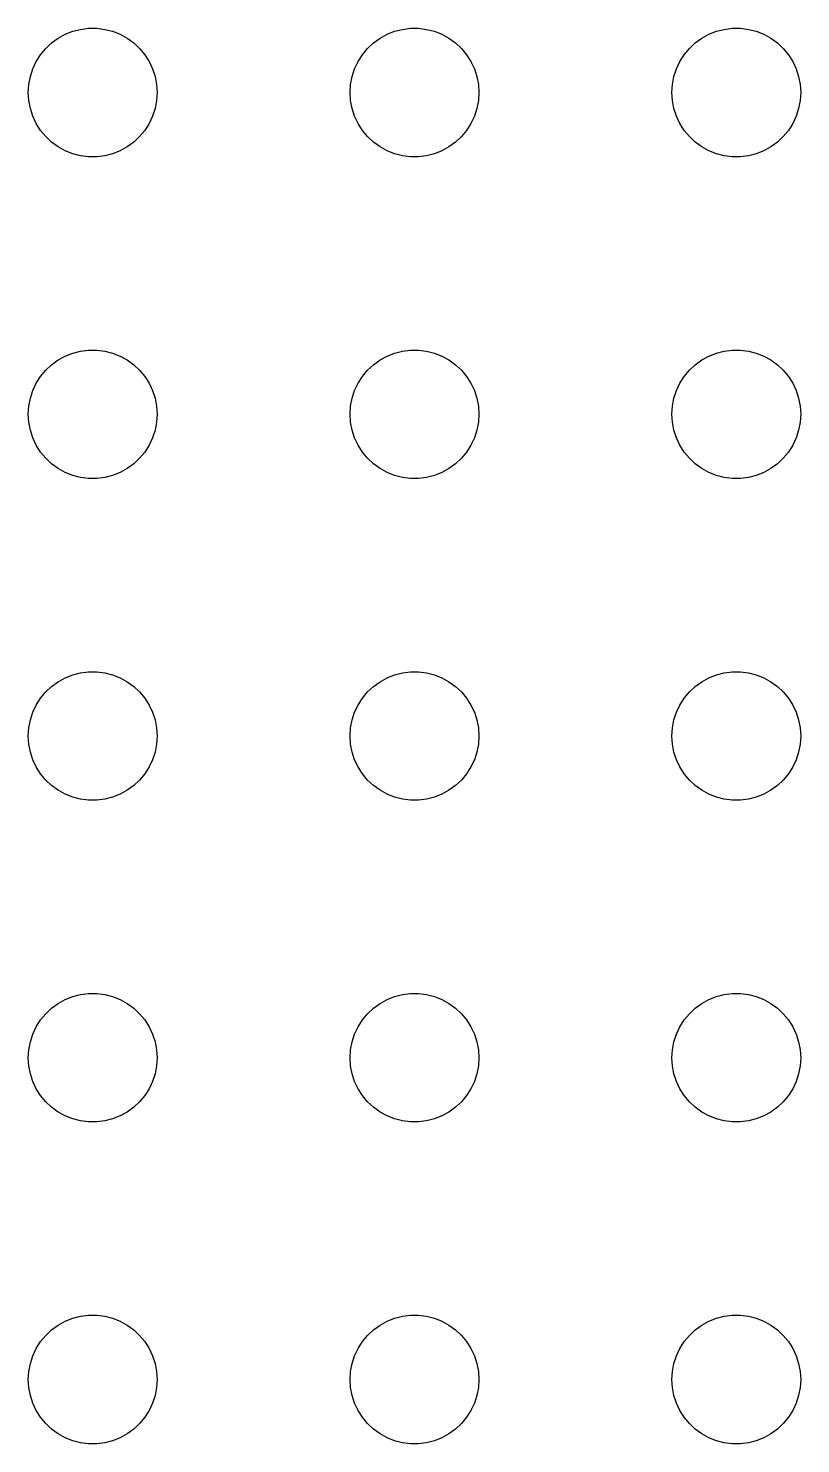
# Model space of a CAD drawing. Header units: metres. Extents: x -150 to 150, y -149 to 149.
# Drawn here: x -61.5 to -43.5, y 73.5 to 106.5 of the extents above; entities that cross this region are included whole.
import ezdxf

# ---------------------------------------------------------------- set-up
doc = ezdxf.new("R2010")
doc.units = ezdxf.units.M

msp = doc.modelspace()

# ---------------------------------------------------------------- linework, layer by layer
for p, q in [((-60.9561, 106.156), (-60.8037, 106.266)), ((-60.8037, 106.266), (-60.6387, 106.357)), ((-60.6387, 106.357), (-60.4635, 106.427)), ((-60.4635, 106.427), (-60.2811, 106.473)), ((-60.2811, 106.473), (-60.0942, 106.497)), ((-60.0942, 106.497), (-59.9058, 106.497)), ((-59.9058, 106.497), (-59.7189, 106.473)), ((-59.7189, 106.473), (-59.5365, 106.427)), ((-59.5365, 106.427), (-59.3613, 106.357)), ((-59.3613, 106.357), (-59.1963, 106.266)), ((-59.1963, 106.266), (-59.0439, 106.156)), ((-53.4561, 106.156), (-53.3037, 106.266)), ((-53.3037, 106.266), (-53.1387, 106.357)), ((-53.1387, 106.357), (-52.9635, 106.427)), ((-52.9635, 106.427), (-52.7811, 106.473)), ((-52.7811, 106.473), (-52.5942, 106.497)), ((-52.5942, 106.497), (-52.4058, 106.497)), ((-52.4058, 106.497), (-52.2189, 106.473)), ((-52.2189, 106.473), (-52.0365, 106.427)), ((-52.0365, 106.427), (-51.8613, 106.357)), ((-51.8613, 106.357), (-51.6963, 106.266)), ((-51.6963, 106.266), (-51.5439, 106.156)), ((-45.9561, 106.156), (-45.8037, 106.266)), ((-45.8037, 106.266), (-45.6387, 106.357)), ((-45.6387, 106.357), (-45.4635, 106.427)), ((-45.4635, 106.427), (-45.2811, 106.473)), ((-45.2811, 106.473), (-45.0942, 106.497)), ((-45.0942, 106.497), (-44.9058, 106.497)), ((-44.9058, 106.497), (-44.7189, 106.473)), ((-44.7189, 106.473), (-44.5365, 106.427)), ((-44.5365, 106.427), (-44.3613, 106.357)), ((-44.3613, 106.357), (-44.1963, 106.266)), ((-44.1963, 106.266), (-44.0439, 106.156)), ((-61.2135, 105.882), (-61.0934, 106.027)), ((-61.0934, 106.027), (-60.9561, 106.156)), ((-59.0439, 106.156), (-58.9065, 106.027)), ((-58.9065, 106.027), (-58.7865, 105.882)), ((-53.7135, 105.882), (-53.5934, 106.027)), ((-53.5934, 106.027), (-53.4561, 106.156)), ((-51.5439, 106.156), (-51.4065, 106.027)), ((-51.4065, 106.027), (-51.2865, 105.882)), ((-46.2135, 105.882), (-46.0934, 106.027)), ((-46.0934, 106.027), (-45.9561, 106.156)), ((-44.0439, 106.156), (-43.9065, 106.027)), ((-43.9065, 106.027), (-43.7865, 105.882)), ((-61.3947, 105.552), (-61.3145, 105.723)), ((-61.3145, 105.723), (-61.2135, 105.882)), ((-58.7865, 105.882), (-58.6855, 105.723)), ((-58.6855, 105.723), (-58.6053, 105.552)), ((-53.8947, 105.552), (-53.8145, 105.723)), ((-53.8145, 105.723), (-53.7135, 105.882)), ((-51.2865, 105.882), (-51.1855, 105.723)), ((-51.1855, 105.723), (-51.1053, 105.552)), ((-46.3947, 105.552), (-46.3145, 105.723)), ((-46.3145, 105.723), (-46.2135, 105.882)), ((-43.7865, 105.882), (-43.6855, 105.723)), ((-43.6855, 105.723), (-43.6053, 105.552)), ((-61.4882, 105.188), (-61.4529, 105.373)), ((-61.4529, 105.373), (-61.3947, 105.552)), ((-58.6053, 105.552), (-58.5471, 105.373)), ((-58.5471, 105.373), (-58.5118, 105.188)), ((-53.9882, 105.188), (-53.9529, 105.373)), ((-53.9529, 105.373), (-53.8947, 105.552)), ((-51.1053, 105.552), (-51.0471, 105.373)), ((-51.0471, 105.373), (-51.0118, 105.188)), ((-46.4882, 105.188), (-46.4529, 105.373)), ((-46.4529, 105.373), (-46.3947, 105.552)), ((-43.6053, 105.552), (-43.5471, 105.373)), ((-43.5471, 105.373), (-43.5118, 105.188)), ((-61.5, 105), (-61.4882, 105.188)), ((-61.4882, 104.812), (-61.5, 105)), ((-58.5118, 105.188), (-58.5, 105)), ((-58.5, 105), (-58.5118, 104.812)), ((-54, 105), (-53.9882, 105.188)), ((-53.9882, 104.812), (-54, 105)), ((-51.0118, 105.188), (-51, 105)), ((-51, 105), (-51.0118, 104.812)), ((-46.5, 105), (-46.4882, 105.188)), ((-46.4882, 104.812), (-46.5, 105)), ((-43.5118, 105.188), (-43.5, 105)), ((-43.5, 105), (-43.5118, 104.812)), ((-61.4529, 104.627), (-61.4882, 104.812)), ((-61.3947, 104.448), (-61.4529, 104.627)), ((-58.5471, 104.627), (-58.6053, 104.448)), ((-58.5118, 104.812), (-58.5471, 104.627)), ((-53.9529, 104.627), (-53.9882, 104.812)), ((-53.8947, 104.448), (-53.9529, 104.627)), ((-51.0471, 104.627), (-51.1053, 104.448)), ((-51.0118, 104.812), (-51.0471, 104.627)), ((-46.4529, 104.627), (-46.4882, 104.812)), ((-46.3947, 104.448), (-46.4529, 104.627)), ((-43.5471, 104.627), (-43.6053, 104.448)), ((-43.5118, 104.812), (-43.5471, 104.627)), ((-61.3145, 104.277), (-61.3947, 104.448)), ((-61.2135, 104.118), (-61.3145, 104.277)), ((-58.6855, 104.277), (-58.7865, 104.118)), ((-58.6053, 104.448), (-58.6855, 104.277)), ((-53.8145, 104.277), (-53.8947, 104.448)), ((-53.7135, 104.118), (-53.8145, 104.277)), ((-51.1855, 104.277), (-51.2865, 104.118)), ((-51.1053, 104.448), (-51.1855, 104.277)), ((-46.3145, 104.277), (-46.3947, 104.448)), ((-46.2135, 104.118), (-46.3145, 104.277)), ((-43.6855, 104.277), (-43.7865, 104.118)), ((-43.6053, 104.448), (-43.6855, 104.277)), ((-61.0934, 103.973), (-61.2135, 104.118)), ((-60.9561, 103.844), (-61.0934, 103.973)), ((-58.9065, 103.973), (-59.0439, 103.844)), ((-58.7865, 104.118), (-58.9065, 103.973)), ((-53.5934, 103.973), (-53.7135, 104.118)), ((-53.4561, 103.844), (-53.5934, 103.973)), ((-51.4065, 103.973), (-51.5439, 103.844)), ((-51.2865, 104.118), (-51.4065, 103.973)), ((-46.0934, 103.973), (-46.2135, 104.118)), ((-45.9561, 103.844), (-46.0934, 103.973)), ((-43.9065, 103.973), (-44.0439, 103.844)), ((-43.7865, 104.118), (-43.9065, 103.973)), ((-60.8037, 103.734), (-60.9561, 103.844)), ((-60.6387, 103.643), (-60.8037, 103.734)), ((-60.4635, 103.573), (-60.6387, 103.643)), ((-59.3613, 103.643), (-59.5365, 103.573)), ((-59.1963, 103.734), (-59.3613, 103.643)), ((-59.0439, 103.844), (-59.1963, 103.734)), ((-53.3037, 103.734), (-53.4561, 103.844)), ((-53.1387, 103.643), (-53.3037, 103.734)), ((-52.9635, 103.573), (-53.1387, 103.643)), ((-51.8613, 103.643), (-52.0365, 103.573)), ((-51.6963, 103.734), (-51.8613, 103.643)), ((-51.5439, 103.844), (-51.6963, 103.734)), ((-45.8037, 103.734), (-45.9561, 103.844)), ((-45.6387, 103.643), (-45.8037, 103.734)), ((-45.4635, 103.573), (-45.6387, 103.643)), ((-44.3613, 103.643), (-44.5365, 103.573)), ((-44.1963, 103.734), (-44.3613, 103.643)), ((-44.0439, 103.844), (-44.1963, 103.734)), ((-60.2811, 103.527), (-60.4635, 103.573)), ((-60.0942, 103.503), (-60.2811, 103.527)), ((-59.9058, 103.503), (-60.0942, 103.503)), ((-59.7189, 103.527), (-59.9058, 103.503)), ((-59.5365, 103.573), (-59.7189, 103.527)), ((-52.7811, 103.527), (-52.9635, 103.573)), ((-52.5942, 103.503), (-52.7811, 103.527)), ((-52.4058, 103.503), (-52.5942, 103.503)), ((-52.2189, 103.527), (-52.4058, 103.503)), ((-52.0365, 103.573), (-52.2189, 103.527)), ((-45.2811, 103.527), (-45.4635, 103.573)), ((-45.0942, 103.503), (-45.2811, 103.527)), ((-44.9058, 103.503), (-45.0942, 103.503)), ((-44.7189, 103.527), (-44.9058, 103.503)), ((-44.5365, 103.573), (-44.7189, 103.527)), ((-60.2811, 98.9734), (-60.0942, 98.997)), ((-60.0942, 98.997), (-59.9058, 98.997)), ((-59.9058, 98.997), (-59.7189, 98.9734)), ((-52.7811, 98.9734), (-52.5942, 98.997)), ((-52.5942, 98.997), (-52.4058, 98.997)), ((-52.4058, 98.997), (-52.2189, 98.9734)), ((-45.2811, 98.9734), (-45.0942, 98.997)), ((-45.0942, 98.997), (-44.9058, 98.997)), ((-44.9058, 98.997), (-44.7189, 98.9734)), ((-61.0934, 98.5268), (-60.9561, 98.6558)), ((-60.9561, 98.6558), (-60.8037, 98.7665)), ((-60.8037, 98.7665), (-60.6387, 98.8572)), ((-60.6387, 98.8572), (-60.4635, 98.9266)), ((-60.4635, 98.9266), (-60.2811, 98.9734)), ((-59.7189, 98.9734), (-59.5365, 98.9266)), ((-59.5365, 98.9266), (-59.3613, 98.8572)), ((-59.3613, 98.8572), (-59.1963, 98.7665)), ((-59.1963, 98.7665), (-59.0439, 98.6558)), ((-59.0439, 98.6558), (-58.9065, 98.5268)), ((-53.5934, 98.5268), (-53.4561, 98.6558)), ((-53.4561, 98.6558), (-53.3037, 98.7665)), ((-53.3037, 98.7665), (-53.1387, 98.8572)), ((-53.1387, 98.8572), (-52.9635, 98.9266)), ((-52.9635, 98.9266), (-52.7811, 98.9734)), ((-52.2189, 98.9734), (-52.0365, 98.9266)), ((-52.0365, 98.9266), (-51.8613, 98.8572)), ((-51.8613, 98.8572), (-51.6963, 98.7665)), ((-51.6963, 98.7665), (-51.5439, 98.6558)), ((-51.5439, 98.6558), (-51.4065, 98.5268)), ((-46.0934, 98.5268), (-45.9561, 98.6558)), ((-45.9561, 98.6558), (-45.8037, 98.7665)), ((-45.8037, 98.7665), (-45.6387, 98.8572)), ((-45.6387, 98.8572), (-45.4635, 98.9266)), ((-45.4635, 98.9266), (-45.2811, 98.9734)), ((-44.7189, 98.9734), (-44.5365, 98.9266)), ((-44.5365, 98.9266), (-44.3613, 98.8572)), ((-44.3613, 98.8572), (-44.1963, 98.7665)), ((-44.1963, 98.7665), (-44.0439, 98.6558)), ((-44.0439, 98.6558), (-43.9065, 98.5268)), ((-61.3145, 98.2226), (-61.2135, 98.3817)), ((-61.2135, 98.3817), (-61.0934, 98.5268)), ((-58.9065, 98.5268), (-58.7865, 98.3817)), ((-58.7865, 98.3817), (-58.6855, 98.2226)), ((-53.8145, 98.2226), (-53.7135, 98.3817)), ((-53.7135, 98.3817), (-53.5934, 98.5268)), ((-51.4065, 98.5268), (-51.2865, 98.3817)), ((-51.2865, 98.3817), (-51.1855, 98.2226)), ((-46.3145, 98.2226), (-46.2135, 98.3817)), ((-46.2135, 98.3817), (-46.0934, 98.5268)), ((-43.9065, 98.5268), (-43.7865, 98.3817)), ((-43.7865, 98.3817), (-43.6855, 98.2226)), ((-61.4529, 97.873), (-61.3947, 98.0522)), ((-61.3947, 98.0522), (-61.3145, 98.2226)), ((-58.6855, 98.2226), (-58.6053, 98.0522)), ((-58.6053, 98.0522), (-58.5471, 97.873)), ((-53.9529, 97.873), (-53.8947, 98.0522)), ((-53.8947, 98.0522), (-53.8145, 98.2226)), ((-51.1855, 98.2226), (-51.1053, 98.0522)), ((-51.1053, 98.0522), (-51.0471, 97.873)), ((-46.4529, 97.873), (-46.3947, 98.0522)), ((-46.3947, 98.0522), (-46.3145, 98.2226)), ((-43.6855, 98.2226), (-43.6053, 98.0522)), ((-43.6053, 98.0522), (-43.5471, 97.873)), ((-61.5, 97.5), (-61.4882, 97.688)), ((-61.4882, 97.688), (-61.4529, 97.873)), ((-58.5471, 97.873), (-58.5118, 97.688)), ((-58.5118, 97.688), (-58.5, 97.5)), ((-54, 97.5), (-53.9882, 97.688)), ((-53.9882, 97.688), (-53.9529, 97.873)), ((-51.0471, 97.873), (-51.0118, 97.688)), ((-51.0118, 97.688), (-51, 97.5)), ((-46.5, 97.5), (-46.4882, 97.688)), ((-46.4882, 97.688), (-46.4529, 97.873)), ((-43.5471, 97.873), (-43.5118, 97.688)), ((-43.5118, 97.688), (-43.5, 97.5)), ((-61.4882, 97.312), (-61.5, 97.5)), ((-58.5, 97.5), (-58.5118, 97.312)), ((-53.9882, 97.312), (-54, 97.5)), ((-51, 97.5), (-51.0118, 97.312)), ((-46.4882, 97.312), (-46.5, 97.5)), ((-43.5, 97.5), (-43.5118, 97.312)), ((-61.4529, 97.127), (-61.4882, 97.312)), ((-61.3947, 96.9478), (-61.4529, 97.127)), ((-58.5471, 97.127), (-58.6053, 96.9478)), ((-58.5118, 97.312), (-58.5471, 97.127)), ((-53.9529, 97.127), (-53.9882, 97.312)), ((-53.8947, 96.9478), (-53.9529, 97.127)), ((-51.0471, 97.127), (-51.1053, 96.9478)), ((-51.0118, 97.312), (-51.0471, 97.127)), ((-46.4529, 97.127), (-46.4882, 97.312)), ((-46.3947, 96.9478), (-46.4529, 97.127)), ((-43.5471, 97.127), (-43.6053, 96.9478)), ((-43.5118, 97.312), (-43.5471, 97.127)), ((-61.3145, 96.7774), (-61.3947, 96.9478)), ((-61.2135, 96.6183), (-61.3145, 96.7774)), ((-58.6855, 96.7774), (-58.7865, 96.6183)), ((-58.6053, 96.9478), (-58.6855, 96.7774)), ((-53.8145, 96.7774), (-53.8947, 96.9478)), ((-53.7135, 96.6183), (-53.8145, 96.7774)), ((-51.1855, 96.7774), (-51.2865, 96.6183)), ((-51.1053, 96.9478), (-51.1855, 96.7774)), ((-46.3145, 96.7774), (-46.3947, 96.9478)), ((-46.2135, 96.6183), (-46.3145, 96.7774)), ((-43.6855, 96.7774), (-43.7865, 96.6183)), ((-43.6053, 96.9478), (-43.6855, 96.7774)), ((-61.0934, 96.4732), (-61.2135, 96.6183)), ((-60.9561, 96.3442), (-61.0934, 96.4732)), ((-60.8037, 96.2335), (-60.9561, 96.3442)), ((-59.0439, 96.3442), (-59.1963, 96.2335)), ((-58.9065, 96.4732), (-59.0439, 96.3442)), ((-58.7865, 96.6183), (-58.9065, 96.4732)), ((-53.5934, 96.4732), (-53.7135, 96.6183)), ((-53.4561, 96.3442), (-53.5934, 96.4732)), ((-53.3037, 96.2335), (-53.4561, 96.3442)), ((-51.5439, 96.3442), (-51.6963, 96.2335)), ((-51.4065, 96.4732), (-51.5439, 96.3442)), ((-51.2865, 96.6183), (-51.4065, 96.4732)), ((-46.0934, 96.4732), (-46.2135, 96.6183)), ((-45.9561, 96.3442), (-46.0934, 96.4732)), ((-45.8037, 96.2335), (-45.9561, 96.3442)), ((-44.0439, 96.3442), (-44.1963, 96.2335)), ((-43.9065, 96.4732), (-44.0439, 96.3442)), ((-43.7865, 96.6183), (-43.9065, 96.4732)), ((-60.6387, 96.1428), (-60.8037, 96.2335)), ((-60.4635, 96.0734), (-60.6387, 96.1428)), ((-60.2811, 96.0266), (-60.4635, 96.0734)), ((-60.0942, 96.003), (-60.2811, 96.0266)), ((-59.7189, 96.0266), (-59.9058, 96.003)), ((-59.5365, 96.0734), (-59.7189, 96.0266)), ((-59.3613, 96.1428), (-59.5365, 96.0734)), ((-59.1963, 96.2335), (-59.3613, 96.1428)), ((-53.1387, 96.1428), (-53.3037, 96.2335)), ((-52.9635, 96.0734), (-53.1387, 96.1428)), ((-52.7811, 96.0266), (-52.9635, 96.0734)), ((-52.5942, 96.003), (-52.7811, 96.0266)), ((-52.2189, 96.0266), (-52.4058, 96.003)), ((-52.0365, 96.0734), (-52.2189, 96.0266)), ((-51.8613, 96.1428), (-52.0365, 96.0734)), ((-51.6963, 96.2335), (-51.8613, 96.1428)), ((-45.6387, 96.1428), (-45.8037, 96.2335)), ((-45.4635, 96.0734), (-45.6387, 96.1428)), ((-45.2811, 96.0266), (-45.4635, 96.0734)), ((-45.0942, 96.003), (-45.2811, 96.0266)), ((-44.7189, 96.0266), (-44.9058, 96.003)), ((-44.5365, 96.0734), (-44.7189, 96.0266)), ((-44.3613, 96.1428), (-44.5365, 96.0734)), ((-44.1963, 96.2335), (-44.3613, 96.1428)), ((-59.9058, 96.003), (-60.0942, 96.003)), ((-52.4058, 96.003), (-52.5942, 96.003)), ((-44.9058, 96.003), (-45.0942, 96.003)), ((-60.6387, 91.3572), (-60.4635, 91.4266)), ((-60.4635, 91.4266), (-60.2811, 91.4734)), ((-60.2811, 91.4734), (-60.0942, 91.497)), ((-60.0942, 91.497), (-59.9058, 91.497)), ((-59.9058, 91.497), (-59.7189, 91.4734)), ((-59.7189, 91.4734), (-59.5365, 91.4266)), ((-59.5365, 91.4266), (-59.3613, 91.3572)), ((-53.1387, 91.3572), (-52.9635, 91.4266)), ((-52.9635, 91.4266), (-52.7811, 91.4734)), ((-52.7811, 91.4734), (-52.5942, 91.497)), ((-52.5942, 91.497), (-52.4058, 91.497)), ((-52.4058, 91.497), (-52.2189, 91.4734)), ((-52.2189, 91.4734), (-52.0365, 91.4266)), ((-52.0365, 91.4266), (-51.8613, 91.3572)), ((-45.6387, 91.3572), (-45.4635, 91.4266)), ((-45.4635, 91.4266), (-45.2811, 91.4734)), ((-45.2811, 91.4734), (-45.0942, 91.497)), ((-45.0942, 91.497), (-44.9058, 91.497)), ((-44.9058, 91.497), (-44.7189, 91.4734)), ((-44.7189, 91.4734), (-44.5365, 91.4266)), ((-44.5365, 91.4266), (-44.3613, 91.3572)), ((-61.0934, 91.0268), (-60.9561, 91.1558)), ((-60.9561, 91.1558), (-60.8037, 91.2665)), ((-60.8037, 91.2665), (-60.6387, 91.3572)), ((-59.3613, 91.3572), (-59.1963, 91.2665)), ((-59.1963, 91.2665), (-59.0439, 91.1558)), ((-59.0439, 91.1558), (-58.9065, 91.0268)), ((-53.5934, 91.0268), (-53.4561, 91.1558)), ((-53.4561, 91.1558), (-53.3037, 91.2665)), ((-53.3037, 91.2665), (-53.1387, 91.3572)), ((-51.8613, 91.3572), (-51.6963, 91.2665)), ((-51.6963, 91.2665), (-51.5439, 91.1558)), ((-51.5439, 91.1558), (-51.4065, 91.0268)), ((-46.0934, 91.0268), (-45.9561, 91.1558)), ((-45.9561, 91.1558), (-45.8037, 91.2665)), ((-45.8037, 91.2665), (-45.6387, 91.3572)), ((-44.3613, 91.3572), (-44.1963, 91.2665)), ((-44.1963, 91.2665), (-44.0439, 91.1558)), ((-44.0439, 91.1558), (-43.9065, 91.0268)), ((-61.3145, 90.7226), (-61.2135, 90.8817)), ((-61.2135, 90.8817), (-61.0934, 91.0268)), ((-58.9065, 91.0268), (-58.7865, 90.8817)), ((-58.7865, 90.8817), (-58.6855, 90.7226)), ((-53.8145, 90.7226), (-53.7135, 90.8817)), ((-53.7135, 90.8817), (-53.5934, 91.0268)), ((-51.4065, 91.0268), (-51.2865, 90.8817)), ((-51.2865, 90.8817), (-51.1855, 90.7226)), ((-46.3145, 90.7226), (-46.2135, 90.8817)), ((-46.2135, 90.8817), (-46.0934, 91.0268)), ((-43.9065, 91.0268), (-43.7865, 90.8817)), ((-43.7865, 90.8817), (-43.6855, 90.7226)), ((-61.4529, 90.373), (-61.3947, 90.5522)), ((-61.3947, 90.5522), (-61.3145, 90.7226)), ((-58.6855, 90.7226), (-58.6053, 90.5522)), ((-58.6053, 90.5522), (-58.5471, 90.373)), ((-53.9529, 90.373), (-53.8947, 90.5522)), ((-53.8947, 90.5522), (-53.8145, 90.7226)), ((-51.1855, 90.7226), (-51.1053, 90.5522)), ((-51.1053, 90.5522), (-51.0471, 90.373)), ((-46.4529, 90.373), (-46.3947, 90.5522)), ((-46.3947, 90.5522), (-46.3145, 90.7226)), ((-43.6855, 90.7226), (-43.6053, 90.5522)), ((-43.6053, 90.5522), (-43.5471, 90.373)), ((-61.5, 90), (-61.4882, 90.188)), ((-61.4882, 90.188), (-61.4529, 90.373)), ((-58.5471, 90.373), (-58.5118, 90.188)), ((-58.5118, 90.188), (-58.5, 90)), ((-54, 90), (-53.9882, 90.188)), ((-53.9882, 90.188), (-53.9529, 90.373)), ((-51.0471, 90.373), (-51.0118, 90.188)), ((-51.0118, 90.188), (-51, 90)), ((-46.5, 90), (-46.4882, 90.188)), ((-46.4882, 90.188), (-46.4529, 90.373)), ((-43.5471, 90.373), (-43.5118, 90.188)), ((-43.5118, 90.188), (-43.5, 90)), ((-61.4882, 89.812), (-61.5, 90)), ((-61.4529, 89.627), (-61.4882, 89.812)), ((-58.5118, 89.812), (-58.5471, 89.627)), ((-58.5, 90), (-58.5118, 89.812)), ((-53.9882, 89.812), (-54, 90)), ((-53.9529, 89.627), (-53.9882, 89.812)), ((-51.0118, 89.812), (-51.0471, 89.627)), ((-51, 90), (-51.0118, 89.812)), ((-46.4882, 89.812), (-46.5, 90)), ((-46.4529, 89.627), (-46.4882, 89.812)), ((-43.5118, 89.812), (-43.5471, 89.627)), ((-43.5, 90), (-43.5118, 89.812)), ((-61.3947, 89.4478), (-61.4529, 89.627)), ((-61.3145, 89.2774), (-61.3947, 89.4478)), ((-58.6053, 89.4478), (-58.6855, 89.2774)), ((-58.5471, 89.627), (-58.6053, 89.4478)), ((-53.8947, 89.4478), (-53.9529, 89.627)), ((-53.8145, 89.2774), (-53.8947, 89.4478)), ((-51.1053, 89.4478), (-51.1855, 89.2774)), ((-51.0471, 89.627), (-51.1053, 89.4478)), ((-46.3947, 89.4478), (-46.4529, 89.627)), ((-46.3145, 89.2774), (-46.3947, 89.4478)), ((-43.6053, 89.4478), (-43.6855, 89.2774)), ((-43.5471, 89.627), (-43.6053, 89.4478)), ((-61.2135, 89.1183), (-61.3145, 89.2774)), ((-61.0934, 88.9732), (-61.2135, 89.1183)), ((-58.7865, 89.1183), (-58.9065, 88.9732)), ((-58.6855, 89.2774), (-58.7865, 89.1183)), ((-53.7135, 89.1183), (-53.8145, 89.2774)), ((-53.5934, 88.9732), (-53.7135, 89.1183)), ((-51.2865, 89.1183), (-51.4065, 88.9732)), ((-51.1855, 89.2774), (-51.2865, 89.1183)), ((-46.2135, 89.1183), (-46.3145, 89.2774)), ((-46.0934, 88.9732), (-46.2135, 89.1183)), ((-43.7865, 89.1183), (-43.9065, 88.9732)), ((-43.6855, 89.2774), (-43.7865, 89.1183)), ((-60.9561, 88.8442), (-61.0934, 88.9732)), ((-60.8037, 88.7335), (-60.9561, 88.8442)), ((-59.0439, 88.8442), (-59.1963, 88.7335)), ((-58.9065, 88.9732), (-59.0439, 88.8442)), ((-53.4561, 88.8442), (-53.5934, 88.9732)), ((-53.3037, 88.7335), (-53.4561, 88.8442)), ((-51.5439, 88.8442), (-51.6963, 88.7335)), ((-51.4065, 88.9732), (-51.5439, 88.8442)), ((-45.9561, 88.8442), (-46.0934, 88.9732)), ((-45.8037, 88.7335), (-45.9561, 88.8442)), ((-44.0439, 88.8442), (-44.1963, 88.7335)), ((-43.9065, 88.9732), (-44.0439, 88.8442)), ((-60.6387, 88.6428), (-60.8037, 88.7335)), ((-60.4635, 88.5734), (-60.6387, 88.6428)), ((-60.2811, 88.5266), (-60.4635, 88.5734)), ((-60.0942, 88.503), (-60.2811, 88.5266)), ((-59.9058, 88.503), (-60.0942, 88.503)), ((-59.7189, 88.5266), (-59.9058, 88.503)), ((-59.5365, 88.5734), (-59.7189, 88.5266)), ((-59.3613, 88.6428), (-59.5365, 88.5734)), ((-59.1963, 88.7335), (-59.3613, 88.6428)), ((-53.1387, 88.6428), (-53.3037, 88.7335)), ((-52.9635, 88.5734), (-53.1387, 88.6428)), ((-52.7811, 88.5266), (-52.9635, 88.5734)), ((-52.5942, 88.503), (-52.7811, 88.5266)), ((-52.4058, 88.503), (-52.5942, 88.503)), ((-52.2189, 88.5266), (-52.4058, 88.503)), ((-52.0365, 88.5734), (-52.2189, 88.5266)), ((-51.8613, 88.6428), (-52.0365, 88.5734)), ((-51.6963, 88.7335), (-51.8613, 88.6428)), ((-45.6387, 88.6428), (-45.8037, 88.7335)), ((-45.4635, 88.5734), (-45.6387, 88.6428)), ((-45.2811, 88.5266), (-45.4635, 88.5734)), ((-45.0942, 88.503), (-45.2811, 88.5266)), ((-44.9058, 88.503), (-45.0942, 88.503)), ((-44.7189, 88.5266), (-44.9058, 88.503)), ((-44.5365, 88.5734), (-44.7189, 88.5266)), ((-44.3613, 88.6428), (-44.5365, 88.5734)), ((-44.1963, 88.7335), (-44.3613, 88.6428)), ((-60.8037, 83.7665), (-60.6387, 83.8572)), ((-60.6387, 83.8572), (-60.4635, 83.9266)), ((-60.4635, 83.9266), (-60.2811, 83.9734)), ((-60.2811, 83.9734), (-60.0942, 83.997)), ((-60.0942, 83.997), (-59.9058, 83.997)), ((-59.9058, 83.997), (-59.7189, 83.9734)), ((-59.7189, 83.9734), (-59.5365, 83.9266)), ((-59.5365, 83.9266), (-59.3613, 83.8572)), ((-59.3613, 83.8572), (-59.1963, 83.7665)), ((-53.3037, 83.7665), (-53.1387, 83.8572)), ((-53.1387, 83.8572), (-52.9635, 83.9266)), ((-52.9635, 83.9266), (-52.7811, 83.9734)), ((-52.7811, 83.9734), (-52.5942, 83.997)), ((-52.5942, 83.997), (-52.4058, 83.997)), ((-52.4058, 83.997), (-52.2189, 83.9734)), ((-52.2189, 83.9734), (-52.0365, 83.9266)), ((-52.0365, 83.9266), (-51.8613, 83.8572)), ((-51.8613, 83.8572), (-51.6963, 83.7665)), ((-45.8037, 83.7665), (-45.6387, 83.8572)), ((-45.6387, 83.8572), (-45.4635, 83.9266)), ((-45.4635, 83.9266), (-45.2811, 83.9734)), ((-45.2811, 83.9734), (-45.0942, 83.997)), ((-45.0942, 83.997), (-44.9058, 83.997)), ((-44.9058, 83.997), (-44.7189, 83.9734)), ((-44.7189, 83.9734), (-44.5365, 83.9266)), ((-44.5365, 83.9266), (-44.3613, 83.8572)), ((-44.3613, 83.8572), (-44.1963, 83.7665)), ((-61.2135, 83.3817), (-61.0934, 83.5268)), ((-61.0934, 83.5268), (-60.9561, 83.6558)), ((-60.9561, 83.6558), (-60.8037, 83.7665)), ((-59.1963, 83.7665), (-59.0439, 83.6558)), ((-59.0439, 83.6558), (-58.9065, 83.5268)), ((-58.9065, 83.5268), (-58.7865, 83.3817)), ((-53.7135, 83.3817), (-53.5934, 83.5268)), ((-53.5934, 83.5268), (-53.4561, 83.6558)), ((-53.4561, 83.6558), (-53.3037, 83.7665)), ((-51.6963, 83.7665), (-51.5439, 83.6558)), ((-51.5439, 83.6558), (-51.4065, 83.5268)), ((-51.4065, 83.5268), (-51.2865, 83.3817)), ((-46.2135, 83.3817), (-46.0934, 83.5268)), ((-46.0934, 83.5268), (-45.9561, 83.6558)), ((-45.9561, 83.6558), (-45.8037, 83.7665)), ((-44.1963, 83.7665), (-44.0439, 83.6558)), ((-44.0439, 83.6558), (-43.9065, 83.5268)), ((-43.9065, 83.5268), (-43.7865, 83.3817)), ((-61.3947, 83.0522), (-61.3145, 83.2226)), ((-61.3145, 83.2226), (-61.2135, 83.3817)), ((-58.7865, 83.3817), (-58.6855, 83.2226)), ((-58.6855, 83.2226), (-58.6053, 83.0522)), ((-53.8947, 83.0522), (-53.8145, 83.2226)), ((-53.8145, 83.2226), (-53.7135, 83.3817)), ((-51.2865, 83.3817), (-51.1855, 83.2226)), ((-51.1855, 83.2226), (-51.1053, 83.0522)), ((-46.3947, 83.0522), (-46.3145, 83.2226)), ((-46.3145, 83.2226), (-46.2135, 83.3817)), ((-43.7865, 83.3817), (-43.6855, 83.2226)), ((-43.6855, 83.2226), (-43.6053, 83.0522)), ((-61.4882, 82.688), (-61.4529, 82.873)), ((-61.4529, 82.873), (-61.3947, 83.0522)), ((-58.6053, 83.0522), (-58.5471, 82.873)), ((-58.5471, 82.873), (-58.5118, 82.688)), ((-53.9882, 82.688), (-53.9529, 82.873)), ((-53.9529, 82.873), (-53.8947, 83.0522)), ((-51.1053, 83.0522), (-51.0471, 82.873)), ((-51.0471, 82.873), (-51.0118, 82.688)), ((-46.4882, 82.688), (-46.4529, 82.873)), ((-46.4529, 82.873), (-46.3947, 83.0522)), ((-43.6053, 83.0522), (-43.5471, 82.873)), ((-43.5471, 82.873), (-43.5118, 82.688)), ((-61.5, 82.5), (-61.4882, 82.688)), ((-61.4882, 82.312), (-61.5, 82.5)), ((-58.5118, 82.688), (-58.5, 82.5)), ((-58.5, 82.5), (-58.5118, 82.312)), ((-54, 82.5), (-53.9882, 82.688)), ((-53.9882, 82.312), (-54, 82.5)), ((-51.0118, 82.688), (-51, 82.5)), ((-51, 82.5), (-51.0118, 82.312)), ((-46.5, 82.5), (-46.4882, 82.688)), ((-46.4882, 82.312), (-46.5, 82.5)), ((-43.5118, 82.688), (-43.5, 82.5)), ((-43.5, 82.5), (-43.5118, 82.312)), ((-61.4529, 82.127), (-61.4882, 82.312)), ((-58.5118, 82.312), (-58.5471, 82.127)), ((-53.9529, 82.127), (-53.9882, 82.312)), ((-51.0118, 82.312), (-51.0471, 82.127)), ((-46.4529, 82.127), (-46.4882, 82.312)), ((-43.5118, 82.312), (-43.5471, 82.127)), ((-61.3947, 81.9478), (-61.4529, 82.127)), ((-61.3145, 81.7774), (-61.3947, 81.9478)), ((-58.6053, 81.9478), (-58.6855, 81.7774)), ((-58.5471, 82.127), (-58.6053, 81.9478)), ((-53.8947, 81.9478), (-53.9529, 82.127)), ((-53.8145, 81.7774), (-53.8947, 81.9478)), ((-51.1053, 81.9478), (-51.1855, 81.7774)), ((-51.0471, 82.127), (-51.1053, 81.9478)), ((-46.3947, 81.9478), (-46.4529, 82.127)), ((-46.3145, 81.7774), (-46.3947, 81.9478)), ((-43.6053, 81.9478), (-43.6855, 81.7774)), ((-43.5471, 82.127), (-43.6053, 81.9478)), ((-61.2135, 81.6183), (-61.3145, 81.7774)), ((-61.0934, 81.4732), (-61.2135, 81.6183)), ((-58.7865, 81.6183), (-58.9065, 81.4732)), ((-58.6855, 81.7774), (-58.7865, 81.6183)), ((-53.7135, 81.6183), (-53.8145, 81.7774)), ((-53.5934, 81.4732), (-53.7135, 81.6183)), ((-51.2865, 81.6183), (-51.4065, 81.4732)), ((-51.1855, 81.7774), (-51.2865, 81.6183)), ((-46.2135, 81.6183), (-46.3145, 81.7774)), ((-46.0934, 81.4732), (-46.2135, 81.6183)), ((-43.7865, 81.6183), (-43.9065, 81.4732)), ((-43.6855, 81.7774), (-43.7865, 81.6183)), ((-60.9561, 81.3442), (-61.0934, 81.4732)), ((-60.8037, 81.2335), (-60.9561, 81.3442)), ((-60.6387, 81.1428), (-60.8037, 81.2335)), ((-59.1963, 81.2335), (-59.3613, 81.1428)), ((-59.0439, 81.3442), (-59.1963, 81.2335)), ((-58.9065, 81.4732), (-59.0439, 81.3442)), ((-53.4561, 81.3442), (-53.5934, 81.4732)), ((-53.3037, 81.2335), (-53.4561, 81.3442)), ((-53.1387, 81.1428), (-53.3037, 81.2335)), ((-51.6963, 81.2335), (-51.8613, 81.1428)), ((-51.5439, 81.3442), (-51.6963, 81.2335)), ((-51.4065, 81.4732), (-51.5439, 81.3442)), ((-45.9561, 81.3442), (-46.0934, 81.4732)), ((-45.8037, 81.2335), (-45.9561, 81.3442)), ((-45.6387, 81.1428), (-45.8037, 81.2335)), ((-44.1963, 81.2335), (-44.3613, 81.1428)), ((-44.0439, 81.3442), (-44.1963, 81.2335)), ((-43.9065, 81.4732), (-44.0439, 81.3442)), ((-60.4635, 81.0734), (-60.6387, 81.1428)), ((-60.2811, 81.0266), (-60.4635, 81.0734)), ((-60.0942, 81.003), (-60.2811, 81.0266)), ((-59.9058, 81.003), (-60.0942, 81.003)), ((-59.7189, 81.0266), (-59.9058, 81.003)), ((-59.5365, 81.0734), (-59.7189, 81.0266)), ((-59.3613, 81.1428), (-59.5365, 81.0734)), ((-52.9635, 81.0734), (-53.1387, 81.1428)), ((-52.7811, 81.0266), (-52.9635, 81.0734)), ((-52.5942, 81.003), (-52.7811, 81.0266)), ((-52.4058, 81.003), (-52.5942, 81.003)), ((-52.2189, 81.0266), (-52.4058, 81.003)), ((-52.0365, 81.0734), (-52.2189, 81.0266)), ((-51.8613, 81.1428), (-52.0365, 81.0734)), ((-45.4635, 81.0734), (-45.6387, 81.1428)), ((-45.2811, 81.0266), (-45.4635, 81.0734)), ((-45.0942, 81.003), (-45.2811, 81.0266)), ((-44.9058, 81.003), (-45.0942, 81.003)), ((-44.7189, 81.0266), (-44.9058, 81.003)), ((-44.5365, 81.0734), (-44.7189, 81.0266)), ((-44.3613, 81.1428), (-44.5365, 81.0734)), ((-60.9561, 76.1558), (-60.8037, 76.2665)), ((-60.8037, 76.2665), (-60.6387, 76.3572)), ((-60.6387, 76.3572), (-60.4635, 76.4266)), ((-60.4635, 76.4266), (-60.2811, 76.4734)), ((-60.2811, 76.4734), (-60.0942, 76.497)), ((-60.0942, 76.497), (-59.9058, 76.497)), ((-59.9058, 76.497), (-59.7189, 76.4734)), ((-59.7189, 76.4734), (-59.5365, 76.4266)), ((-59.5365, 76.4266), (-59.3613, 76.3572)), ((-59.3613, 76.3572), (-59.1963, 76.2665)), ((-59.1963, 76.2665), (-59.0439, 76.1558)), ((-53.4561, 76.1558), (-53.3037, 76.2665)), ((-53.3037, 76.2665), (-53.1387, 76.3572)), ((-53.1387, 76.3572), (-52.9635, 76.4266)), ((-52.9635, 76.4266), (-52.7811, 76.4734)), ((-52.7811, 76.4734), (-52.5942, 76.497)), ((-52.5942, 76.497), (-52.4058, 76.497)), ((-52.4058, 76.497), (-52.2189, 76.4734)), ((-52.2189, 76.4734), (-52.0365, 76.4266)), ((-52.0365, 76.4266), (-51.8613, 76.3572)), ((-51.8613, 76.3572), (-51.6963, 76.2665)), ((-51.6963, 76.2665), (-51.5439, 76.1558)), ((-45.9561, 76.1558), (-45.8037, 76.2665)), ((-45.8037, 76.2665), (-45.6387, 76.3572)), ((-45.6387, 76.3572), (-45.4635, 76.4266)), ((-45.4635, 76.4266), (-45.2811, 76.4734)), ((-45.2811, 76.4734), (-45.0942, 76.497)), ((-45.0942, 76.497), (-44.9058, 76.497)), ((-44.9058, 76.497), (-44.7189, 76.4734)), ((-44.7189, 76.4734), (-44.5365, 76.4266)), ((-44.5365, 76.4266), (-44.3613, 76.3572)), ((-44.3613, 76.3572), (-44.1963, 76.2665)), ((-44.1963, 76.2665), (-44.0439, 76.1558)), ((-61.2135, 75.8817), (-61.0934, 76.0268)), ((-61.0934, 76.0268), (-60.9561, 76.1558)), ((-59.0439, 76.1558), (-58.9065, 76.0268)), ((-58.9065, 76.0268), (-58.7865, 75.8817)), ((-53.7135, 75.8817), (-53.5934, 76.0268)), ((-53.5934, 76.0268), (-53.4561, 76.1558)), ((-51.5439, 76.1558), (-51.4065, 76.0268)), ((-51.4065, 76.0268), (-51.2865, 75.8817)), ((-46.2135, 75.8817), (-46.0934, 76.0268)), ((-46.0934, 76.0268), (-45.9561, 76.1558)), ((-44.0439, 76.1558), (-43.9065, 76.0268)), ((-43.9065, 76.0268), (-43.7865, 75.8817)), ((-61.3947, 75.5522), (-61.3145, 75.7226)), ((-61.3145, 75.7226), (-61.2135, 75.8817)), ((-58.7865, 75.8817), (-58.6855, 75.7226)), ((-58.6855, 75.7226), (-58.6053, 75.5522)), ((-53.8947, 75.5522), (-53.8145, 75.7226)), ((-53.8145, 75.7226), (-53.7135, 75.8817)), ((-51.2865, 75.8817), (-51.1855, 75.7226)), ((-51.1855, 75.7226), (-51.1053, 75.5522)), ((-46.3947, 75.5522), (-46.3145, 75.7226)), ((-46.3145, 75.7226), (-46.2135, 75.8817)), ((-43.7865, 75.8817), (-43.6855, 75.7226)), ((-43.6855, 75.7226), (-43.6053, 75.5522)), ((-61.4882, 75.188), (-61.4529, 75.373)), ((-61.4529, 75.373), (-61.3947, 75.5522)), ((-58.6053, 75.5522), (-58.5471, 75.373)), ((-58.5471, 75.373), (-58.5118, 75.188)), ((-53.9882, 75.188), (-53.9529, 75.373)), ((-53.9529, 75.373), (-53.8947, 75.5522)), ((-51.1053, 75.5522), (-51.0471, 75.373)), ((-51.0471, 75.373), (-51.0118, 75.188)), ((-46.4882, 75.188), (-46.4529, 75.373)), ((-46.4529, 75.373), (-46.3947, 75.5522)), ((-43.6053, 75.5522), (-43.5471, 75.373)), ((-43.5471, 75.373), (-43.5118, 75.188)), ((-61.5, 75), (-61.4882, 75.188)), ((-61.4882, 74.812), (-61.5, 75)), ((-58.5118, 75.188), (-58.5, 75)), ((-58.5, 75), (-58.5118, 74.812)), ((-54, 75), (-53.9882, 75.188)), ((-53.9882, 74.812), (-54, 75)), ((-51.0118, 75.188), (-51, 75)), ((-51, 75), (-51.0118, 74.812)), ((-46.5, 75), (-46.4882, 75.188)), ((-46.4882, 74.812), (-46.5, 75)), ((-43.5118, 75.188), (-43.5, 75)), ((-43.5, 75), (-43.5118, 74.812)), ((-61.4529, 74.627), (-61.4882, 74.812)), ((-61.3947, 74.4478), (-61.4529, 74.627)), ((-58.5471, 74.627), (-58.6053, 74.4478)), ((-58.5118, 74.812), (-58.5471, 74.627)), ((-53.9529, 74.627), (-53.9882, 74.812)), ((-53.8947, 74.4478), (-53.9529, 74.627)), ((-51.0471, 74.627), (-51.1053, 74.4478)), ((-51.0118, 74.812), (-51.0471, 74.627)), ((-46.4529, 74.627), (-46.4882, 74.812)), ((-46.3947, 74.4478), (-46.4529, 74.627)), ((-43.5471, 74.627), (-43.6053, 74.4478)), ((-43.5118, 74.812), (-43.5471, 74.627)), ((-61.3145, 74.2774), (-61.3947, 74.4478)), ((-61.2135, 74.1183), (-61.3145, 74.2774)), ((-58.6855, 74.2774), (-58.7865, 74.1183)), ((-58.6053, 74.4478), (-58.6855, 74.2774)), ((-53.8145, 74.2774), (-53.8947, 74.4478)), ((-53.7135, 74.1183), (-53.8145, 74.2774)), ((-51.1855, 74.2774), (-51.2865, 74.1183)), ((-51.1053, 74.4478), (-51.1855, 74.2774)), ((-46.3145, 74.2774), (-46.3947, 74.4478)), ((-46.2135, 74.1183), (-46.3145, 74.2774)), ((-43.6855, 74.2774), (-43.7865, 74.1183)), ((-43.6053, 74.4478), (-43.6855, 74.2774)), ((-61.0934, 73.9732), (-61.2135, 74.1183)), ((-60.9561, 73.8442), (-61.0934, 73.9732)), ((-58.9065, 73.9732), (-59.0439, 73.8442)), ((-58.7865, 74.1183), (-58.9065, 73.9732)), ((-53.5934, 73.9732), (-53.7135, 74.1183)), ((-53.4561, 73.8442), (-53.5934, 73.9732)), ((-51.4065, 73.9732), (-51.5439, 73.8442)), ((-51.2865, 74.1183), (-51.4065, 73.9732)), ((-46.0934, 73.9732), (-46.2135, 74.1183)), ((-45.9561, 73.8442), (-46.0934, 73.9732)), ((-43.9065, 73.9732), (-44.0439, 73.8442)), ((-43.7865, 74.1183), (-43.9065, 73.9732)), ((-60.8037, 73.7335), (-60.9561, 73.8442)), ((-60.6387, 73.6428), (-60.8037, 73.7335)), ((-60.4635, 73.5734), (-60.6387, 73.6428)), ((-59.3613, 73.6428), (-59.5365, 73.5734)), ((-59.1963, 73.7335), (-59.3613, 73.6428)), ((-59.0439, 73.8442), (-59.1963, 73.7335)), ((-53.3037, 73.7335), (-53.4561, 73.8442)), ((-53.1387, 73.6428), (-53.3037, 73.7335)), ((-52.9635, 73.5734), (-53.1387, 73.6428)), ((-51.8613, 73.6428), (-52.0365, 73.5734)), ((-51.6963, 73.7335), (-51.8613, 73.6428)), ((-51.5439, 73.8442), (-51.6963, 73.7335)), ((-45.8037, 73.7335), (-45.9561, 73.8442)), ((-45.6387, 73.6428), (-45.8037, 73.7335)), ((-45.4635, 73.5734), (-45.6387, 73.6428)), ((-44.3613, 73.6428), (-44.5365, 73.5734)), ((-44.1963, 73.7335), (-44.3613, 73.6428)), ((-44.0439, 73.8442), (-44.1963, 73.7335)), ((-60.2811, 73.5266), (-60.4635, 73.5734)), ((-60.0942, 73.503), (-60.2811, 73.5266)), ((-59.9058, 73.503), (-60.0942, 73.503)), ((-59.7189, 73.5266), (-59.9058, 73.503)), ((-59.5365, 73.5734), (-59.7189, 73.5266)), ((-52.7811, 73.5266), (-52.9635, 73.5734)), ((-52.5942, 73.503), (-52.7811, 73.5266)), ((-52.4058, 73.503), (-52.5942, 73.503)), ((-52.2189, 73.5266), (-52.4058, 73.503)), ((-52.0365, 73.5734), (-52.2189, 73.5266)), ((-45.2811, 73.5266), (-45.4635, 73.5734)), ((-45.0942, 73.503), (-45.2811, 73.5266)), ((-44.9058, 73.503), (-45.0942, 73.503)), ((-44.7189, 73.5266), (-44.9058, 73.503)), ((-44.5365, 73.5734), (-44.7189, 73.5266))]:
    msp.add_line(p, q)

doc.saveas('drawing.dxf')
